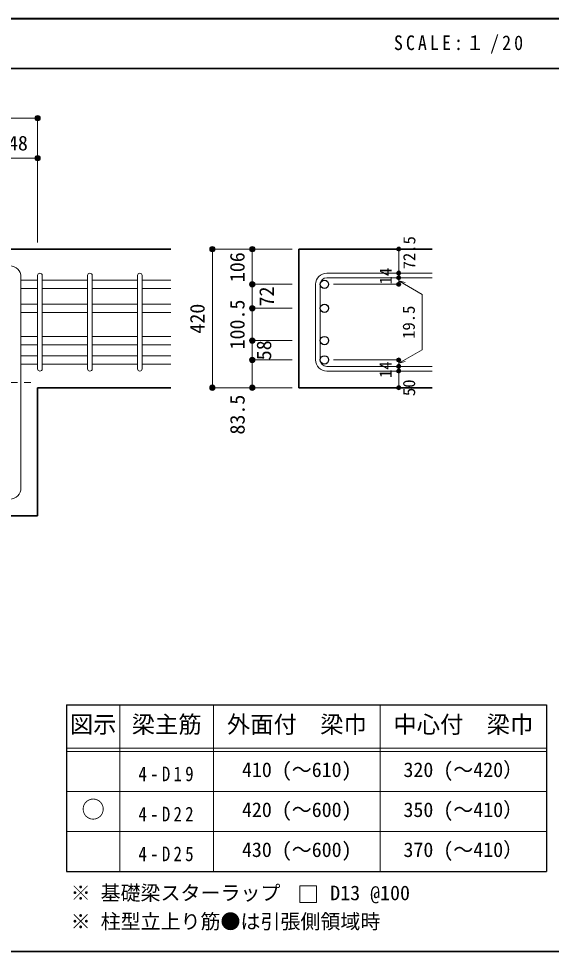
# Model space of a CAD drawing. Units: millimetres at full size, sheet at 1:20; some dimension numbers follow another scale. Extents: x -3982 to 3969, y -2797 to 2801.
# Drawn here: x 821 to 2421, y 2 to 2801 of the extents above; entities that cross this region are included whole.
import ezdxf
from ezdxf.enums import TextEntityAlignment as Align

# ---------------------------------------------------------------- set-up
doc = ezdxf.new("R2010")
doc.units = ezdxf.units.MM
doc.header["$LTSCALE"] = 20
doc.header["$PDMODE"] = 32
doc.header["$PDSIZE"] = 12
doc.linetypes.add('CHAIN1', pattern=[8, 5, -1, 1, -1])
for name, color, linetype, lineweight in [('6-1_躯体線', 2, 'Continuous', 35), ('6-4_フープ', 7, 'Continuous', 18), ('6-5_梁主筋', 7, 'Continuous', 18), ('6-6_S.T.P.', 7, 'Continuous', 18), ('6-7_文字', 7, 'Continuous', 18), ('6-D_寸法', 4, 'Continuous', 9), ('6-E_枠', 7, 'Continuous', 18), ('F-0_枠', 6, 'Continuous', 40)]:
    doc.layers.add(name, color=color, linetype=linetype, lineweight=lineweight)
doc.styles.add('ＭＳ ゴシック', font='')
doc.styles.get('ＭＳ ゴシック').set_extended_font_data('MS Gothic')

msp = doc.modelspace()

# ---------------------------------------------------------------- linework, layer by layer
at = {"layer": '6-1_躯体線'}
for p, q in [((1278.29, 2109.12), (78.29, 2109.12)), ((1662.96, 2109.12), (2062.96, 2109.12)), ((1662.96, 2109.12), (1662.96, 1693.15)), ((1278.29, 1693.15), (878.29, 1693.15)), ((878.29, 1309.12), (878.29, 1693.15)), ((1662.96, 1693.15), (2062.96, 1693.15)), ((878.29, 1309.12), (648.79, 1309.12))]:
    msp.add_line(p, q, dxfattribs=at)
at = {"layer": '6-4_フープ'}
msp.add_line((828.29, 1392.62), (828.29, 2025.62), dxfattribs=at)
for centre, start, end in [((794.79, 2025.62), 0, 90), ((794.79, 1392.62), 270, 0)]:
    msp.add_arc(centre, 33.5, start, end, dxfattribs=at)
at = {"layer": '6-5_梁主筋'}
for p, q in [((878.29, 2016.07), (828.29, 2016.07)), ((1028.29, 2016.07), (892.29, 2016.07)), ((1178.29, 2016.07), (1042.29, 2016.07)), ((1278.29, 2016.07), (1192.29, 2016.07)), ((878.29, 1991.07), (828.29, 1991.07)), ((1028.29, 1991.07), (892.29, 1991.07)), ((1178.29, 1991.07), (1042.29, 1991.07)), ((1278.29, 1991.07), (1192.29, 1991.07)), ((878.29, 1944.15), (828.29, 1944.15)), ((1028.29, 1944.15), (892.29, 1944.15)), ((1178.29, 1944.15), (1042.29, 1944.15)), ((1278.29, 1944.15), (1192.29, 1944.15)), ((878.29, 1919.15), (828.29, 1919.15)), ((1028.29, 1919.15), (892.29, 1919.15)), ((1178.29, 1919.15), (1042.29, 1919.15)), ((1278.29, 1919.15), (1192.29, 1919.15)), ((878.29, 1847.15), (828.29, 1847.15)), ((878.29, 1822.15), (828.29, 1822.15)), ((1028.29, 1847.15), (892.29, 1847.15)), ((1028.29, 1822.15), (892.29, 1822.15)), ((1178.29, 1847.15), (1042.29, 1847.15)), ((1178.29, 1822.15), (1042.29, 1822.15)), ((1278.29, 1847.15), (1192.29, 1847.15)), ((1278.29, 1822.15), (1192.29, 1822.15)), ((828.29, 1789.15), (878.29, 1789.15)), ((828.29, 1764.15), (878.29, 1764.15)), ((1028.29, 1789.15), (892.29, 1789.15)), ((1028.29, 1764.15), (892.29, 1764.15)), ((1178.29, 1789.15), (1042.29, 1789.15)), ((1178.29, 1764.15), (1042.29, 1764.15)), ((1278.29, 1789.15), (1192.29, 1789.15)), ((1278.29, 1764.15), (1192.29, 1764.15))]:
    msp.add_line(p, q, dxfattribs=at)
at = {"layer": '6-5_梁主筋', "color": 3, "lineweight": 25}
for centre in [(1739.46, 2003.57), (1739.46, 1931.65), (1739.46, 1834.65), (1739.46, 1776.65)]:
    msp.add_circle(centre, 12.5, dxfattribs=at)
at = {"layer": '6-6_S.T.P.'}
for p, q in [((878.29, 1750.15), (878.29, 2030.07)), ((878.29, 1750.15), (878.29, 2029.68)), ((878.29, 1750.15), (878.29, 2029.68)), ((878.29, 1750.15), (878.29, 2029.68)), ((892.29, 1750.15), (892.29, 2030.07)), ((892.29, 1750.15), (892.29, 2029.68)), ((892.29, 1750.15), (892.29, 2029.68)), ((892.29, 1750.15), (892.29, 2029.68)), ((1028.29, 1750.15), (1028.29, 2030.07)), ((1042.29, 1750.15), (1042.29, 2030.07)), ((1178.29, 1750.15), (1178.29, 2030.07)), ((1192.29, 1750.15), (1192.29, 2030.07)), ((1746.46, 2037.07), (2062.96, 2037.07)), ((1746.46, 2023.07), (2062.96, 2023.07)), ((1712.96, 2003.57), (1712.96, 1776.65)), ((1726.96, 2003.57), (1726.96, 1776.65)), ((1746.46, 1757.15), (2062.96, 1757.15)), ((1746.46, 1743.15), (2062.96, 1743.15))]:
    msp.add_line(p, q, dxfattribs=at)
for centre, radius, start, end in [((885.29, 2030.07), 7, 0, 180), ((885.29, 2030.07), 7, 0, 180), ((885.29, 2030.07), 7, 0, 180), ((885.29, 2030.07), 7, 0, 180), ((1035.29, 2030.07), 7, 0, 180), ((1185.29, 2030.07), 7, 0, 180), ((1746.46, 2003.57), 33.5, 90, 180), ((1746.46, 2003.57), 19.5, 90, 180), ((1746.46, 1776.65), 33.5, 180, 270), ((1746.46, 1776.65), 19.5, 180, 270), ((885.29, 1750.15), 7, 180, 0), ((885.29, 1750.15), 7, 180, 0), ((885.29, 1750.15), 7, 180, 0), ((885.29, 1750.15), 7, 180, 0), ((1035.29, 1750.15), 7, 180, 0), ((1185.29, 1750.15), 7, 180, 0)]:
    msp.add_arc(centre, radius, start, end, dxfattribs=at)
at = {"layer": '6-7_文字'}
msp.add_lwpolyline([(1665.32, 148.68), (1715.32, 148.68), (1715.32, 198.68), (1665.32, 198.68)], close=True, dxfattribs=at)
at = {"layer": '6-D_寸法'}
for p, q in [((78.29, 2502.15), (878.29, 2502.15)), ((878.29, 2502.15), (878.29, 2382.15)), ((730.29, 2382.15), (878.29, 2382.15)), ((878.29, 2382.15), (878.29, 2129.12)), ((1402.96, 2109.12), (1522.96, 2109.12)), ((1402.96, 2109.12), (1402.96, 1693.15)), ((1522.96, 2109.12), (1642.96, 2109.12)), ((1962.96, 2037.65), (1962.96, 2109.12)), ((1962.96, 2023.07), (1962.96, 2037.07)), ((1962.96, 2003.57), (1766.87, 2003.57)), ((1962.96, 2013.9), (1982.28, 2008.72)), ((1962.96, 2013.9), (2033.02, 1973.45)), ((2033.02, 1973.45), (2033.02, 1807.35)), ((1522.96, 1931.65), (1642.96, 1931.65)), ((1522.96, 1834.65), (1642.96, 1834.65)), ((1522.96, 1834.65), (1522.96, 1776.65)), ((1962.96, 1766.9), (2033.02, 1807.35)), ((1962.96, 1776.65), (1766.87, 1776.65)), ((1962.96, 1757.15), (1962.96, 1776.65)), ((1962.96, 1766.9), (1982.28, 1772.08)), ((1962.96, 1743.15), (1962.96, 1757.15)), ((1962.96, 1693.15), (1962.96, 1743.15)), ((1402.96, 1693.15), (1522.96, 1693.15)), ((1402.96, 1693.15), (1512.82, 1693.15)), ((1522.96, 1693.15), (1642.96, 1693.15))]:
    msp.add_line(p, q, dxfattribs=at)
at = {"layer": '6-D_寸法', "linetype": 'CHAIN1'}
msp.add_line((78.29, 1709.12), (878.29, 1709.12), dxfattribs=at)
at = {"layer": '6-D_寸法'}
for points in [[(1522.96, 2109.12), (1522.96, 2003.57), (1642.96, 2003.57)], [(1962.96, 2003.57), (1962.96, 2023.65), (1962.96, 2003.57)], [(1522.96, 2003.57), (1522.96, 1931.65), (1522.96, 1834.65)], [(1522.96, 1693.15), (1522.96, 1776.65), (1642.96, 1776.65)]]:
    msp.add_lwpolyline(points, dxfattribs=at)
for centre, radius in [((878.29, 2502.15), 8), ((878.29, 2502.15), 7.2), ((878.29, 2502.15), 6.4), ((878.29, 2502.15), 5.6), ((878.29, 2502.15), 4.8), ((878.29, 2502.15), 4), ((878.29, 2502.15), 3.2), ((878.29, 2502.15), 2.4), ((878.29, 2502.15), 1.6), ((878.29, 2502.15), 0.8), ((878.29, 2382.15), 8), ((878.29, 2382.15), 7.2), ((878.29, 2382.15), 6.4), ((878.29, 2382.15), 5.6), ((878.29, 2382.15), 4.8), ((878.29, 2382.15), 4), ((878.29, 2382.15), 3.2), ((878.29, 2382.15), 2.4), ((878.29, 2382.15), 1.6), ((878.29, 2382.15), 0.8), ((1402.96, 2109.12), 8), ((1402.96, 2109.12), 7.2), ((1402.96, 2109.12), 6.4), ((1402.96, 2109.12), 5.6), ((1402.96, 2109.12), 4.8), ((1402.96, 2109.12), 4), ((1402.96, 2109.12), 3.2), ((1402.96, 2109.12), 2.4), ((1402.96, 2109.12), 1.6), ((1402.96, 2109.12), 0.8), ((1522.96, 2109.12), 8), ((1522.96, 2109.12), 7.2), ((1522.96, 2109.12), 6.4), ((1522.96, 2109.12), 5.6), ((1522.96, 2109.12), 4.8), ((1522.96, 2109.12), 4), ((1522.96, 2109.12), 3.2), ((1522.96, 2109.12), 2.4), ((1522.96, 2109.12), 1.6), ((1522.96, 2109.12), 0.8), ((1962.96, 2109.12), 4), ((1962.96, 2109.12), 3.6), ((1962.96, 2109.12), 3.2), ((1962.96, 2109.12), 2.8), ((1962.96, 2109.12), 2.4), ((1962.96, 2109.12), 2), ((1962.96, 2109.12), 1.6), ((1962.96, 2109.12), 1.2), ((1962.96, 2109.12), 0.8), ((1962.96, 2109.12), 0.4), ((1962.96, 2037.07), 4), ((1962.96, 2023.07), 4), ((1962.96, 2037.07), 3.6), ((1962.96, 2023.07), 3.6), ((1962.96, 2037.07), 3.2), ((1962.96, 2023.07), 3.2), ((1962.96, 2037.07), 2.8), ((1962.96, 2023.07), 2.8), ((1962.96, 2037.07), 2.4), ((1962.96, 2023.07), 2.4), ((1962.96, 2037.07), 2), ((1962.96, 2023.07), 2), ((1962.96, 2037.07), 1.6), ((1962.96, 2023.07), 1.6), ((1962.96, 2037.07), 1.2), ((1962.96, 2023.07), 1.2), ((1962.96, 2037.07), 0.8), ((1962.96, 2023.07), 0.8), ((1962.96, 2037.07), 0.4), ((1962.96, 2023.07), 0.4), ((1522.96, 2003.57), 8), ((1522.96, 2003.57), 7.2), ((1522.96, 2003.57), 6.4), ((1522.96, 2003.57), 5.6), ((1522.96, 2003.57), 4.8), ((1522.96, 2003.57), 4), ((1522.96, 2003.57), 3.2), ((1522.96, 2003.57), 2.4), ((1522.96, 2003.57), 1.6), ((1522.96, 2003.57), 0.8), ((1962.96, 2003.57), 4), ((1962.96, 2003.57), 3.6), ((1962.96, 2003.57), 3.2), ((1962.96, 2003.57), 2.8), ((1962.96, 2003.57), 2.4), ((1962.96, 2003.57), 2), ((1962.96, 2003.57), 1.6), ((1962.96, 2003.57), 1.2), ((1962.96, 2003.57), 0.8), ((1962.96, 2003.57), 0.4), ((1522.96, 1931.65), 8), ((1522.96, 1931.65), 7.2), ((1522.96, 1931.65), 6.4), ((1522.96, 1931.65), 5.6), ((1522.96, 1931.65), 4.8), ((1522.96, 1931.65), 4), ((1522.96, 1931.65), 3.2), ((1522.96, 1931.65), 2.4), ((1522.96, 1931.65), 1.6), ((1522.96, 1931.65), 0.8), ((1522.96, 1834.65), 8), ((1522.96, 1834.65), 7.2), ((1522.96, 1834.65), 6.4), ((1522.96, 1834.65), 5.6), ((1522.96, 1834.65), 4.8), ((1522.96, 1834.65), 4), ((1522.96, 1834.65), 3.2), ((1522.96, 1834.65), 2.4), ((1522.96, 1834.65), 1.6), ((1522.96, 1834.65), 0.8), ((1522.96, 1776.65), 8), ((1522.96, 1776.65), 7.2), ((1522.96, 1776.65), 6.4), ((1522.96, 1776.65), 5.6), ((1522.96, 1776.65), 4.8), ((1522.96, 1776.65), 4), ((1522.96, 1776.65), 3.2), ((1522.96, 1776.65), 2.4), ((1522.96, 1776.65), 1.6), ((1522.96, 1776.65), 0.8), ((1962.96, 1776.65), 4), ((1962.96, 1776.65), 3.6), ((1962.96, 1776.65), 3.2), ((1962.96, 1776.65), 2.8), ((1962.96, 1776.65), 2.4), ((1962.96, 1776.65), 2), ((1962.96, 1776.65), 1.6), ((1962.96, 1776.65), 1.2), ((1962.96, 1776.65), 0.8), ((1962.96, 1776.65), 0.4), ((1962.96, 1757.15), 4), ((1962.96, 1743.15), 4), ((1962.96, 1757.15), 3.6), ((1962.96, 1743.15), 3.6), ((1962.96, 1757.15), 3.2), ((1962.96, 1743.15), 3.2), ((1962.96, 1757.15), 2.8), ((1962.96, 1743.15), 2.8), ((1962.96, 1757.15), 2.4), ((1962.96, 1743.15), 2.4), ((1962.96, 1757.15), 2), ((1962.96, 1743.15), 2), ((1962.96, 1757.15), 1.6), ((1962.96, 1743.15), 1.6), ((1962.96, 1757.15), 1.2), ((1962.96, 1743.15), 1.2), ((1962.96, 1757.15), 0.8), ((1962.96, 1743.15), 0.8), ((1962.96, 1757.15), 0.4), ((1962.96, 1743.15), 0.4), ((1402.96, 1693.15), 8), ((1402.96, 1693.15), 7.2), ((1402.96, 1693.15), 6.4), ((1402.96, 1693.15), 5.6), ((1402.96, 1693.15), 4.8), ((1402.96, 1693.15), 4), ((1402.96, 1693.15), 3.2), ((1402.96, 1693.15), 2.4), ((1402.96, 1693.15), 1.6), ((1402.96, 1693.15), 0.8), ((1522.96, 1693.15), 8), ((1522.96, 1693.15), 7.2), ((1522.96, 1693.15), 6.4), ((1522.96, 1693.15), 5.6), ((1522.96, 1693.15), 4.8), ((1522.96, 1693.15), 4), ((1522.96, 1693.15), 3.2), ((1522.96, 1693.15), 2.4), ((1522.96, 1693.15), 1.6), ((1522.96, 1693.15), 0.8), ((1962.96, 1693.15), 4), ((1962.96, 1693.15), 3.6), ((1962.96, 1693.15), 3.2), ((1962.96, 1693.15), 2.8), ((1962.96, 1693.15), 2.4), ((1962.96, 1693.15), 2), ((1962.96, 1693.15), 1.6), ((1962.96, 1693.15), 1.2), ((1962.96, 1693.15), 0.8), ((1962.96, 1693.15), 0.4)]:
    msp.add_circle(centre, radius, dxfattribs=at)
at = {"layer": '6-D_寸法', "color": 7}
for p in [(878.29, 2502.15), (878.29, 2382.15), (1402.96, 2109.12), (1522.96, 2109.12), (1962.96, 2109.12), (1962.96, 2037.07), (1962.96, 2023.07), (1522.96, 2003.57), (1962.96, 2003.57), (1522.96, 1931.65), (1522.96, 1834.65), (1522.96, 1776.65), (1962.96, 1776.65), (1962.96, 1757.15), (1962.96, 1743.15), (1402.96, 1693.15), (1522.96, 1693.15), (1962.96, 1693.15)]:
    msp.add_point(p, dxfattribs=at)
at = {"layer": '6-E_枠', "color": 3, "lineweight": 25}
for p, q in [((965.14, 741.85), (965.14, 241.85)), ((965.14, 741.85), (2406.83, 741.85)), ((2406.83, 741.85), (2406.83, 241.85)), ((965.14, 241.85), (2406.83, 241.85))]:
    msp.add_line(p, q, dxfattribs=at)
at = {"layer": '6-E_枠'}
for p, q in [((1125.14, 741.85), (1125.14, 241.85)), ((1406.83, 741.85), (1406.83, 241.85)), ((1906.83, 741.85), (1906.83, 241.85)), ((965.14, 611.85), (2406.83, 611.85)), ((965.14, 601.85), (2406.83, 601.85)), ((965.14, 481.85), (2406.83, 481.85)), ((965.14, 361.85), (2406.83, 361.85))]:
    msp.add_line(p, q, dxfattribs=at)
at = {"layer": 'F-0_枠'}
msp.add_line((-3981.92, 2800.77), (3969.4, 2800.77), dxfattribs=at)
at = {"layer": 'F-0_枠', "color": 2, "lineweight": 35}
for p, q in [((-3981.92, 2650.77), (2482.4, 2650.77)), ((2482.4, 1.97), (-3981.92, 1.97))]:
    msp.add_line(p, q, dxfattribs=at)

# ---------------------------------------------------------------- texts
at = {"layer": '6-7_文字', "color": 2, "style": 'ＭＳ ゴシック'}
for s, p in [('図示', (975.14, 641.85)), ('梁主筋', (1160.98, 641.85)), ('外面付\u3000梁巾', (1446.83, 641.85)), ('中心付\u3000梁巾', (1946.83, 641.85)), ('○', (1010.14, 386.85))]:
    msp.add_text(s, height=51.32, dxfattribs=at).set_placement(p, align=Align.BOTTOM_LEFT)
at = {"layer": '6-7_文字', "style": 'ＭＳ ゴシック'}
for s, p in [('410 (～610)', (1491.83, 511.85)), ('320 (～420）', (1976.83, 511.85)), ('420 (～600)', (1491.83, 391.85)), ('350 (～410）', (1976.83, 391.85)), ('370 (～410）', (1976.83, 271.85)), ('430 (～600)', (1491.83, 271.85)), ('※ 基礎梁スターラップ     D13 @100', (977.51, 142.13)), ('※ 柱型立上り筋●は引張側領域時', (977.51, 56.45))]:
    msp.add_text(s, height=43.99, dxfattribs=at).set_placement(p, align=Align.BOTTOM_LEFT)
at = {"layer": '6-7_文字', "color": 2, "insert": (1948.17, 2695.77), "char_height": 43.99, "attachment_point": 7, "style": 'ＭＳ ゴシック'}
msp.add_mtext('\\T1.34;\\W0.9;SCALE:１/20', dxfattribs=at)
at = {"layer": '6-7_文字', "char_height": 43.99, "attachment_point": 7, "style": 'ＭＳ ゴシック'}
for s, insert in [('\\T1.38;\\W0.85;4-D19', (1180.98, 511.85)), ('\\T1.38;\\W0.85;4-D22', (1180.98, 391.85)), ('\\T1.38;\\W0.85;4-D25', (1180.98, 271.85))]:
    msp.add_mtext(s, dxfattribs=dict(at, insert=insert))
at = {"layer": '6-D_寸法', "style": 'ＭＳ ゴシック'}
msp.add_text('148', height=43.99, dxfattribs=at).set_placement((759.29, 2392.15), align=Align.BOTTOM_LEFT)
for s, height, p in [('72.5', 36.66, (2023.65, 2048.35)), ('106', 43.99, (1512.96, 2010.06)), ('14', 36.66, (1952.96, 2003.18)), ('72', 43.99, (1601.16, 1937.1)), ('420', 43.99, (1392.96, 1855.62)), ('100.5', 43.99, (1512.96, 1808.15)), ('19.5', 36.66, (2021.94, 1839.89)), ('58', 43.99, (1592.96, 1775.65)), ('14', 36.66, (1952.56, 1722.47)), ('50', 36.66, (2022.96, 1668.15)), ('83.5', 43.99, (1513.27, 1552.69))]:
    msp.add_text(s, height=height, rotation=90, dxfattribs=at).set_placement(p, align=Align.BOTTOM_LEFT)

doc.saveas('drawing.dxf')
